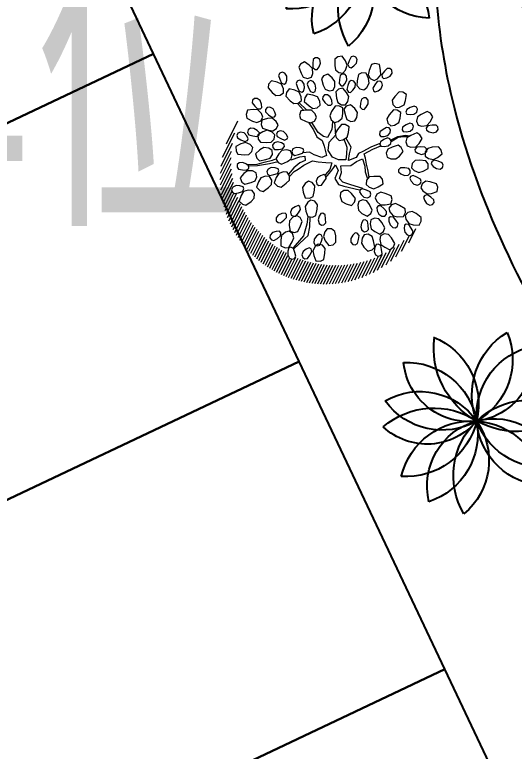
# Model space of a CAD drawing. Extents: x -809667 to 586099, y 3084146 to 3634412.
# Drawn here: x 381931.8 to 381935.33, y 3085737.36 to 3085742.55 of the extents above; entities that cross this region are included whole.
import ezdxf

# ---------------------------------------------------------------- set-up
doc = ezdxf.new("R2010")
doc.units = 0
doc.header["$LTSCALE"] = 0.5
doc.layers.get('0').update_dxf_attribs({"linetype": 'CONTINUOUS'})
for name, color, linetype in [('PUB_TEXT', 7, 'CONTINUOUS'), ('停车位', 6, 'CONTINUOUS'), ('树', 3, 'CONTINUOUS'), ('灌木', 3, 'CONTINUOUS'), ('道路', 4, 'CONTINUOUS')]:
    doc.layers.add(name, color=color, linetype=linetype)
doc.layers.add('紫薇', color=6, linetype='CONTINUOUS', lineweight=20)
doc.styles.add('-宋体', font='', dxfattribs={"width": 0.6})
doc.styles.get('-宋体').set_extended_font_data('NSimSun')

# ---------------------------------------------------------------- blocks, each defined once
blk = doc.blocks.new('A$C46A015EA')
at = {"layer": '树', "color": 0, "linetype": 'Continuous'}
for centre, radius, start, end in [((1.328, 4.096), 1.969, 227.5644, 31.3305), ((0.798, 3.475), 1.995, 251.8163, 53.749), ((3.771, 4.188), 2.005, 153.4396, 313.5861), ((4.101, 3.626), 1.85, 126.1691, 303.0486), ((2.09, 4.411), 1.899, 199.3601, 10.491), ((4.644, 2.796), 2.077, 109.3184, 262.8778), ((0.796, 2.582), 1.783, 359.791, 92.4715), ((2.814, 4.682), 2.119, 188.6399, 263.6226), ((0.762, 1.899), 1.939, 297.0245, 103.8489), ((1.257, 1.36), 1.796, 310.7789, 134.4149), ((3.957, 1.204), 1.944, 51.9802, 218.2571), ((3.546, 0.815), 2.009, 38.8778, 198.6816), ((2.13, 0.326), 2.294, 10.2667, 147.1518)]:
    blk.add_arc(centre, radius, start, end, dxfattribs=at)
blk = doc.blocks.new('紫薇')
at = {"color": 0}
for p, q in [((-183.9, 452.2), (-162.6, 456.2)), ((-162.6, 456.2), (-146.2, 450.4)), ((-76.8, 470.4), (-70.2, 482.3)), ((-74.5, 453.4), (-76.8, 470.4)), ((-70.2, 482.3), (-58.6, 485.6)), ((-58.6, 485.6), (-47.3, 481.3)), ((-47.3, 481.3), (-39.7, 463.3)), ((-39.7, 463.3), (-34.4, 444.7)), ((-30.7, 440.8), (-21.4, 461)), ((-21.4, 461), (-5.1, 483.2)), ((-5.1, 483.2), (16.1, 479.2)), ((16.1, 479.2), (29.3, 467.9)), ((29.3, 467.9), (28, 437.4)), ((97.2, 444.8), (101.2, 461.5)), ((101.2, 461.5), (111.7, 470.2)), ((111.7, 470.2), (123.7, 469.1)), ((123.7, 469.1), (132.7, 461)), ((132.7, 461), (133.3, 441.5)), ((-246, 414.4), (-244.2, 427.9)), ((-244.2, 427.9), (-234.5, 435.2)), ((-234.5, 435.2), (-222.4, 435.2)), ((-222.4, 435.2), (-208.9, 421.2)), ((-208.9, 421.2), (-197.2, 405.8)), ((-192.4, 403.4), (-191, 425.6)), ((-191, 425.6), (-183.9, 452.2)), ((-146.2, 450.4), (-136.4, 421.5)), ((-136.4, 421.5), (-132.4, 400.2)), ((-62.9, 439.1), (-74.5, 453.4)), ((-50.3, 430.2), (-62.9, 439.1)), ((-41, 432.8), (-50.3, 430.2)), ((-34.4, 444.7), (-41, 432.8)), ((-24.1, 417.5), (-30.7, 440.8)), ((28, 437.4), (24, 416.1)), ((102.9, 427.3), (97.2, 444.8)), ((111.4, 414.4), (102.9, 427.3)), ((131.5, 422.2), (121, 413.5)), ((133.3, 441.5), (131.5, 422.2)), ((133.5, 417.2), (149.5, 432.7)), ((149.5, 432.7), (172.7, 447.5)), ((172.7, 447.5), (191, 436.1)), ((199.3, 420.8), (187, 392.8)), ((191, 436.1), (199.3, 420.8)), ((-237.8, 399.4), (-246, 414.4)), ((-221.8, 390.3), (-237.8, 399.4)), ((-206.8, 386.5), (-221.8, 390.3)), ((-199.1, 392.3), (-206.8, 386.5)), ((-197.2, 405.8), (-199.1, 392.3)), ((-177.8, 384.1), (-192.4, 403.4)), ((-132.4, 400.2), (-143.5, 382.8)), ((-105.3, 369.5), (-91, 393)), ((-91, 393), (-69.5, 390.8)), ((-69.5, 390.8), (-55.3, 380.7)), ((-12.5, 403.2), (-24.1, 417.5)), ((-14.5, 381.6), (-3.3, 389.5)), ((7.4, 403.9), (-12.5, 403.2)), ((-3.3, 389.5), (8.6, 387.4)), ((24, 416.1), (7.4, 403.9)), ((8.6, 387.4), (16.8, 378.5)), ((30, 383.1), (34.5, 399.6)), ((34.5, 399.6), (45.2, 408)), ((45.2, 408), (57.2, 406.6)), ((57.2, 406.6), (65.9, 398.2)), ((65.9, 398.2), (66, 378.7)), ((121, 413.5), (111.4, 414.4)), ((131.3, 393.1), (133.5, 417.2)), ((136.9, 375.6), (131.3, 393.1)), ((187, 392.8), (175.6, 374.5)), ((254.3, 374.8), (264, 388.8)), ((264, 388.8), (276.9, 393.2)), ((276.9, 393.2), (287.8, 387.8)), ((287.8, 387.8), (293.2, 377)), ((-339.3, 358.8), (-320.9, 370.1)), ((-336.4, 331.4), (-339.3, 358.8)), ((-320.9, 370.1), (-303.5, 370.7)), ((-303.5, 370.7), (-283.9, 347.2)), ((-161.8, 375), (-177.8, 384.1)), ((-173.4, 354.8), (-167.8, 367.2)), ((-169.6, 338.1), (-173.4, 354.8)), ((-167.8, 367.2), (-156.5, 371.5)), ((-143.5, 382.8), (-161.8, 375)), ((-156.5, 371.5), (-144.9, 368.2)), ((-144.9, 368.2), (-135.8, 350.9)), ((-135.8, 350.9), (-128.9, 332.9)), ((-112.8, 348.5), (-105.3, 369.5)), ((-55.3, 380.7), (-54, 350.1)), ((-19.8, 365.4), (-14.5, 381.6)), ((-15.6, 347.5), (-19.8, 365.4)), ((15.9, 359.1), (12.5, 340)), ((16.8, 378.5), (15.9, 359.1)), ((35.2, 365.4), (30, 383.1)), ((43.3, 352.3), (35.2, 365.4)), ((52.9, 351.1), (43.3, 352.3)), ((63.7, 359.5), (52.9, 351.1)), ((62.6, 330.5), (65.5, 354.4)), ((66, 378.7), (63.7, 359.5)), ((65.5, 354.4), (81.9, 369.5)), ((81.9, 369.5), (105.5, 383.7)), ((105.5, 383.7), (123.5, 371.7)), ((131.4, 356.2), (118.3, 328.6)), ((123.5, 371.7), (131.4, 356.2)), ((155.7, 369), (136.9, 375.6)), ((175.6, 374.5), (155.7, 369)), ((253.2, 356.4), (254.3, 374.8)), ((256.5, 341.3), (253.2, 356.4)), ((286.7, 358.6), (278.1, 341.3)), ((293.2, 377), (286.7, 358.6)), ((-386.7, 314.3), (-380.4, 324.6)), ((-380.4, 324.6), (-369.1, 329)), ((-369.1, 329), (-351.4, 320.9)), ((-351.4, 320.9), (-335, 310.7)), ((-329.6, 310.2), (-336.4, 331.4)), ((-283.9, 347.2), (-272.6, 328.8)), ((-272.6, 328.8), (-276.6, 308.6)), ((-268.6, 311.4), (-266.9, 338.9)), ((-266.9, 338.9), (-246.8, 347)), ((-246.8, 347), (-229.6, 344.6)), ((-229.6, 344.6), (-214.3, 318.1)), ((-214.3, 318.1), (-206.2, 298.1)), ((-202, 308.6), (-198.5, 321.8)), ((-198.5, 321.8), (-188, 327.9)), ((-188, 327.9), (-176, 326.4)), ((-176, 326.4), (-164.3, 310.9)), ((-156.9, 324.8), (-169.6, 338.1)), ((-143.5, 317), (-156.9, 324.8)), ((-134.5, 320.4), (-143.5, 317)), ((-128.9, 332.9), (-134.5, 320.4)), ((-104.3, 325.9), (-112.8, 348.5)), ((-91.5, 312.7), (-104.3, 325.9)), ((-56.2, 328.6), (-71.7, 315)), ((-54, 350.1), (-56.2, 328.6)), ((-8.2, 333.9), (-15.6, 347.5)), ((-10.1, 305.9), (7.1, 320)), ((1.3, 332.2), (-8.2, 333.9)), ((12.5, 340), (1.3, 332.2)), ((7.1, 320), (31.4, 332.9)), ((31.4, 332.9), (48.8, 320)), ((48.8, 320), (55.8, 304.1)), ((67.7, 312.8), (62.6, 330.5)), ((118.3, 328.6), (106.4, 310.5)), ((204.4, 300.6), (208.1, 318.7)), ((208.1, 318.7), (219.7, 331.2)), ((219.7, 331.2), (233.1, 333.7)), ((233.1, 333.7), (243, 326.8)), ((243, 326.8), (246.9, 315.4)), ((265.1, 337), (256.5, 341.3)), ((278.1, 341.3), (265.1, 337)), ((267.3, 314.3), (278.1, 335.9)), ((278.1, 335.9), (298.6, 344.6)), ((298.6, 344.6), (325.6, 350)), ((325.6, 350), (338.6, 332.8)), ((338.6, 332.8), (340.8, 315.5)), ((471.3, 230.6), (385.3, 316.6)), ((-383.6, 301), (-386.7, 314.3)), ((-370.5, 290.1), (-383.6, 301)), ((-352.3, 287.3), (-370.5, 290.1)), ((-336.9, 289.2), (-352.3, 287.3)), ((-331.9, 297.4), (-336.9, 289.2)), ((-335, 310.7), (-331.9, 297.4)), ((-309.1, 297.5), (-329.6, 310.2)), ((-323.6, 274.2), (-315.6, 283.2)), ((-315.6, 283.2), (-303.8, 285.6)), ((-290.9, 294.7), (-309.1, 297.5)), ((-303.8, 285.6), (-287.7, 274.6)), ((-276.6, 308.6), (-290.9, 294.7)), ((-265.6, 289.4), (-268.6, 311.4)), ((-247.5, 273.4), (-265.6, 289.4)), ((-206.2, 298.1), (-213.6, 278.8)), ((-195.6, 292.8), (-202, 308.6)), ((-180.9, 281.8), (-195.6, 292.8)), ((-166.5, 276.1), (-180.9, 281.8)), ((-158.1, 280.9), (-166.5, 276.1)), ((-164.3, 310.9), (-154.6, 294.1)), ((-154.6, 294.1), (-158.1, 280.9)), ((-152.5, 259.8), (-148.4, 281.7)), ((-148.4, 281.7), (-138, 307.2)), ((-138, 307.2), (-116.5, 308.5)), ((-116.5, 308.5), (-100.8, 300.8)), ((-100.8, 300.8), (-94.7, 270.8)), ((-71.7, 315), (-91.5, 312.7)), ((-69.8, 267.4), (-68.5, 285.8)), ((-68.5, 285.8), (-58.6, 299.7)), ((-58.6, 299.7), (-45.6, 303.9)), ((-45.6, 303.9), (-34.9, 298.4)), ((-29.6, 287.6), (-36.2, 269.2)), ((-34.9, 298.4), (-29.6, 287.6)), ((-14.3, 282.1), (-10.1, 305.9)), ((-10.1, 264.1), (-14.3, 282.1)), ((55.8, 304.1), (41.2, 277.2)), ((57.6, 263.9), (81.7, 307.4)), ((86.3, 305.7), (67.7, 312.8)), ((72.1, 266.3), (89, 305)), ((106.4, 310.5), (86.3, 305.7)), ((205.5, 285.2), (204.4, 300.6)), ((213.5, 279.7), (205.5, 285.2)), ((226.9, 282.2), (213.5, 279.7)), ((226.1, 276.8), (247.7, 282.5)), ((237.9, 298.1), (226.9, 282.2)), ((246.9, 315.4), (237.9, 298.1)), ((247.7, 282.5), (275.2, 284.1)), ((266.3, 295.9), (267.3, 314.3)), ((281.4, 283), (266.3, 295.9)), ((275.2, 284.1), (285.6, 265.2)), ((301.9, 280.8), (281.4, 283)), ((319.2, 293.8), (301.9, 280.8)), ((340.8, 315.5), (319.2, 293.8)), ((-322.8, 260.5), (-323.6, 274.2)), ((-311.7, 247.5), (-322.8, 260.5)), ((-294.2, 241.7), (-311.7, 247.5)), ((-287.7, 274.6), (-273.2, 261.8)), ((-272.4, 248.1), (-278.8, 240.9)), ((-273.2, 261.8), (-272.4, 248.1)), ((-230, 267.6), (-247.5, 273.4)), ((-213.6, 278.8), (-230, 267.6)), ((-140.4, 238.8), (-152.5, 259.8)), ((-93.4, 249.2), (-106.5, 233.3)), ((-94.7, 270.8), (-93.4, 249.2)), ((-66.7, 252.3), (-69.8, 267.4)), ((-58.1, 247.8), (-66.7, 252.3)), ((-45.1, 252), (-58.1, 247.8)), ((-36.2, 269.2), (-45.1, 252)), ((8.1, 256), (-10.1, 264.1)), ((28.4, 259.8), (8.1, 256)), ((26, 232.4), (37.1, 253.9)), ((41.2, 277.2), (28.4, 259.8)), ((37.1, 253.9), (57.7, 262.3)), ((57.7, 262.3), (84.7, 267.5)), ((84.7, 267.5), (97.5, 250)), ((97.5, 250), (99.5, 232.7)), ((208.8, 238.9), (212.4, 256.9)), ((212.4, 256.9), (226.1, 276.8)), ((285.3, 247.7), (260.9, 229.4)), ((285.6, 265.2), (285.3, 247.7)), ((312.1, 244.3), (323.7, 258.6)), ((323.7, 258.6), (339.8, 264.3)), ((339.8, 264.3), (352.8, 260.3)), ((352.8, 260.3), (358.4, 249.6)), ((358.4, 249.6), (356.5, 237.6)), ((367.8, 235.9), (375.4, 252.7)), ((375.4, 252.7), (389.5, 262.3)), ((389.5, 262.3), (403.2, 261.7)), ((403.2, 261.7), (411.3, 252.8)), ((411.3, 252.8), (412.5, 240.7)), ((508.8, 175.5), (417.1, 267.1)), ((-278.8, 240.9), (-294.2, 241.7)), ((-234.4, 214.4), (-229.5, 227.1)), ((-229.6, 197.9), (-234.4, 214.4)), ((-229.5, 227.1), (-218.5, 232.1)), ((-218.5, 232.1), (-206.7, 229.5)), ((-206.7, 229.5), (-196.6, 212.8)), ((-196.6, 212.8), (-188.6, 195.2)), ((-161.3, 196.3), (-148.4, 220.6)), ((-148.4, 220.6), (-126.8, 219.8)), ((-125.7, 227.8), (-140.4, 238.8)), ((-126.8, 219.8), (-112, 210.5)), ((-106.5, 233.3), (-125.7, 227.8)), ((-112, 210.5), (-108.9, 180.1)), ((-109.1, 217.7), (-93.4, 232.5)), ((-100.6, 191.5), (-109.1, 217.7)), ((-93.4, 232.5), (-76.5, 236.6)), ((-76.5, 236.6), (-52.5, 217.6)), ((-52.5, 217.6), (-37.7, 202)), ((24.8, 214), (26, 232.4)), ((39.8, 200.9), (24.8, 214)), ((77.7, 211.3), (60.3, 198.5)), ((99.5, 232.7), (77.7, 211.3)), ((221.9, 223.9), (208.8, 238.9)), ((241.9, 218.9), (221.9, 223.9)), ((239.6, 197.9), (247.9, 214.3)), ((260.9, 229.4), (241.9, 218.9)), ((247.9, 214.3), (266.4, 229.8)), ((266.4, 229.8), (288.7, 229.6)), ((288.7, 229.6), (315.6, 223.8)), ((305.9, 230.1), (312.1, 244.3)), ((310.3, 221.6), (305.9, 230.1)), ((323.4, 217.5), (310.3, 221.6)), ((315.6, 223.8), (320.6, 202.8)), ((340.5, 226.5), (323.4, 217.5)), ((356.5, 237.6), (340.5, 226.5)), ((365.4, 220.7), (367.8, 235.9)), ((371.9, 213.5), (365.4, 220.7)), ((385.5, 212.9), (371.9, 213.5)), ((399.8, 225.9), (385.5, 212.9)), ((412.5, 240.7), (399.8, 225.9)), ((528.7, 137.8), (442.7, 223.9)), ((-416.7, 181.7), (-403.6, 198.9)), ((-404, 157.2), (-416.7, 181.7)), ((-403.6, 198.9), (-387.6, 205.8)), ((-387.6, 205.8), (-360.8, 190.9)), ((-360.8, 190.9), (-343.6, 177.9)), ((-343.6, 177.9), (-340, 157.6)), ((-216, 185.5), (-229.6, 197.9)), ((-202.3, 178.5), (-216, 185.5)), ((-193.5, 182.4), (-202.3, 178.5)), ((-188.6, 195.2), (-193.5, 182.4)), ((-167.5, 174.9), (-161.3, 196.3)), ((-108.9, 180.1), (-109.8, 158.5)), ((-89.7, 172.1), (-100.6, 191.5)), ((-37.5, 181.3), (-48.6, 164.8)), ((-37.7, 202), (-37.5, 181.3)), ((60.3, 198.5), (39.8, 200.9)), ((40.7, 143.1), (52.7, 198.7)), ((67.2, 201.1), (57.6, 162.4)), ((183.4, 168.5), (186.5, 183.7)), ((186.5, 183.7), (194.8, 200.1)), ((194.8, 200.1), (209.3, 209.1)), ((209.3, 209.1), (222.9, 207.9)), ((231.3, 186.6), (218.1, 172.4)), ((222.9, 207.9), (230.7, 198.7)), ((230.7, 198.7), (231.3, 186.6)), ((248.3, 180), (239.6, 197.9)), ((266.3, 169.8), (248.3, 180)), ((315.7, 186.1), (287.3, 174.9)), ((320.6, 202.8), (315.7, 186.1)), ((358.1, 174.8), (365.7, 191.6)), ((365.7, 191.6), (383.6, 207.9)), ((383.6, 207.9), (405.9, 208.5)), ((405.9, 208.5), (433, 203.9)), ((433, 203.9), (438.9, 183.1)), ((438.9, 183.1), (434.7, 166.2)), ((542.3, 106.5), (458.9, 190)), ((-390.1, 139.9), (-404, 157.2)), ((-340, 157.6), (-348.3, 139.4)), ((-157.6, 152.9), (-167.5, 174.9)), ((-144, 140.4), (-157.6, 152.9)), ((-124.4, 144), (-144, 140.4)), ((-109.8, 158.5), (-124.4, 144)), ((-94.6, 139), (-78.2, 144.7)), ((-67, 163.8), (-89.7, 172.1)), ((-78.2, 144.7), (-52.5, 128.2)), ((-48.6, 164.8), (-67, 163.8)), ((-36.7, 106.9), (-51.2, 164.9)), ((-41.5, 169.7), (-27, 135.9)), ((21.3, 116.5), (40.7, 143.1)), ((57.6, 162.4), (52.7, 126.2)), ((189.7, 161.1), (183.4, 168.5)), ((203.3, 159.9), (189.7, 161.1)), ((218.1, 172.4), (203.3, 159.9)), ((211.7, 140), (221.6, 151.8)), ((221.6, 151.8), (236.8, 162.3)), ((236.8, 162.3), (253.8, 163.3)), ((253.8, 163.3), (265.2, 155.7)), ((267.6, 143.9), (262.4, 133)), ((265.2, 155.7), (267.6, 143.9)), ((287.3, 174.9), (266.3, 169.8)), ((275.1, 132.1), (286.8, 146.4)), ((286.8, 146.4), (308.2, 157.6)), ((308.2, 157.6), (329.9, 152.6)), ((329.9, 152.6), (355, 141.2)), ((355, 141.2), (355.4, 119.6)), ((367.5, 157.3), (358.1, 174.8)), ((385.9, 147.9), (367.5, 157.3)), ((406.7, 153.8), (385.9, 147.9)), ((434.7, 166.2), (406.7, 153.8)), ((552.4, 78.8), (470.5, 160.7)), ((-444.8, 98.9), (-442.6, 110.8)), ((-442.6, 110.8), (-433.7, 119)), ((-433.7, 119), (-414.3, 117.8)), ((-414.3, 117.8), (-395.3, 114.2)), ((-395.3, 114.2), (-387.5, 103)), ((-366.3, 135.4), (-390.1, 139.9)), ((-348.3, 139.4), (-366.3, 135.4)), ((-364.4, 110.1), (-350.4, 126.5)), ((-353.2, 84.9), (-364.4, 110.1)), ((-350.4, 126.5), (-334, 132.4)), ((-334, 132.4), (-308.2, 116.1)), ((-308.2, 116.1), (-291.7, 102.1)), ((-108.8, 122.6), (-94.6, 139)), ((-97.7, 97.4), (-108.8, 122.6)), ((-52.5, 128.2), (-36.1, 114.1)), ((4.4, 82.7), (-36.7, 106.9)), ((-36.1, 114.1), (-33.9, 93.6)), ((-27, 135.9), (4.4, 106.9)), ((4.4, 106.9), (21.3, 116.5)), ((52.7, 126.2), (33.4, 102.1)), ((144.6, 102.1), (161.5, 109.3)), ((161.5, 109.3), (178.4, 106.9)), ((178.4, 106.9), (188.1, 97.2)), ((191.6, 102), (206.7, 112.4)), ((206.7, 112.4), (230.4, 117.2)), ((213.6, 130.5), (211.7, 140)), ((225, 122.9), (213.6, 130.5)), ((244, 126.8), (225, 122.9)), ((230.4, 117.2), (249.9, 106.4)), ((262.4, 133), (244, 126.8)), ((249.9, 106.4), (270.8, 88.4)), ((279.8, 112.7), (275.1, 132.1)), ((295.2, 99), (279.8, 112.7)), ((355.4, 119.6), (347, 104.3)), ((410.5, 106.9), (362.1, 92.4)), ((404, 95.4), (411.8, 108.8)), ((411.8, 108.8), (424.9, 121.7)), ((424.9, 121.7), (441.6, 125.6)), ((441.6, 125.6), (454.1, 120)), ((454.1, 120), (458.5, 108.8)), ((458.5, 108.8), (455.2, 97.1)), ((559.9, 53.6), (479.1, 134.4)), ((565.7, 30.2), (485.7, 110.1)), ((-496.5, 62.5), (-484, 74.7)), ((-484, 74.7), (-453.7, 70.5)), ((-453.7, 70.5), (-432.9, 64.6)), ((-437.1, 87.7), (-444.8, 98.9)), ((-420.9, 82.2), (-437.1, 87.7)), ((-403, 86.2), (-420.9, 82.2)), ((-389.3, 93.5), (-403, 86.2)), ((-387.5, 103), (-389.3, 93.5)), ((-340.2, 66.8), (-353.2, 84.9)), ((-289.3, 81.6), (-298.6, 64)), ((-291.7, 102.1), (-289.3, 81.6)), ((-84.9, 79.2), (-97.7, 97.4)), ((-87.5, 27.2), (-77.8, 77.9)), ((-61.5, 73.2), (-84.9, 79.2)), ((-65.7, 75.5), (-68.1, 48.9)), ((-43.3, 76), (-61.5, 73.2)), ((-33.9, 93.6), (-43.3, 76)), ((21.3, 46.5), (4.4, 82.7)), ((33.4, 102.1), (33.4, 73.1)), ((33.4, 73.1), (35.8, 27.2)), ((108.3, 68.2), (139.8, 75.5)), ((132.5, 92.4), (144.6, 102.1)), ((132.5, 82.7), (132.5, 92.4)), ((142.2, 73.1), (132.5, 82.7)), ((161.5, 73.1), (142.2, 73.1)), ((180.8, 75.5), (161.5, 73.1)), ((188.1, 85.1), (180.8, 75.5)), ((188.1, 97.2), (188.1, 85.1)), ((190.7, 82.1), (191.6, 102)), ((201.6, 64.6), (190.7, 82.1)), ((270.8, 88.4), (265.1, 67.5)), ((265.4, 70.7), (306.5, 75.5)), ((287.2, 87.6), (270.3, 87.6)), ((328.3, 90), (287.2, 87.6)), ((316.8, 99.4), (295.2, 99)), ((306.5, 75.5), (364.5, 85.1)), ((347, 104.3), (316.8, 99.4)), ((362.1, 92.4), (328.3, 90)), ((364.5, 85.1), (408, 97.2)), ((393.8, 68.2), (416.4, 76.9)), ((407.5, 86.4), (404, 95.4)), ((420, 80.9), (407.5, 86.4)), ((416.4, 76.9), (437.4, 69.5)), ((438, 87.9), (420, 80.9)), ((455.2, 97.1), (438, 87.9)), ((570, 8.1), (490.7, 87.5)), ((-502.4, 41.7), (-496.5, 62.5)), ((-481.8, 23.5), (-502.4, 41.7)), ((-432.9, 64.6), (-422.2, 46.9)), ((-422.2, 46.9), (-423.5, 27)), ((-400.7, 29), (-397.8, 40.7)), ((-397.8, 40.7), (-388.5, 48.4)), ((-388.5, 48.4), (-369.1, 46.1)), ((-369.1, 46.1), (-350.3, 41.4)), ((-350.3, 41.4), (-343.3, 29.7)), ((-316.8, 61), (-340.2, 66.8)), ((-298.6, 64), (-316.8, 61)), ((-291.5, 46.1), (-287.4, 57.4)), ((-285.7, 33.7), (-291.5, 46.1)), ((-287.4, 57.4), (-277.3, 64)), ((-277.3, 64), (-258.3, 59.7)), ((-258.3, 59.7), (-240.1, 53.1)), ((-240.1, 53.1), (-234.3, 40.7)), ((-234.3, 40.7), (-237.6, 31.6)), ((-68.1, 48.9), (-68.1, 34.4)), ((11.6, 10.3), (21.3, 46.5)), ((60, 24.8), (91.4, 48.9)), ((91.4, 48.9), (108.3, 68.2)), ((159.1, 61), (134.9, 56.2)), ((134.9, 56.2), (139.8, 36.8)), ((139.8, 36.8), (168.8, 34.4)), ((202.6, 61), (159.1, 61)), ((222.5, 58.9), (201.6, 64.6)), ((252.8, 55.2), (222.5, 58.9)), ((265.1, 67.5), (252.8, 55.2)), ((275.1, 39.3), (287.2, 48.9)), ((275.1, 29.6), (275.1, 39.3)), ((287.2, 48.9), (304.1, 56.2)), ((304.1, 56.2), (321, 53.7)), ((321, 53.7), (330.7, 44.1)), ((330.7, 44.1), (330.7, 32)), ((380.7, 55.3), (393.8, 68.2)), ((383.1, 35.6), (380.7, 55.3)), ((396.9, 20.2), (383.1, 35.6)), ((437.4, 69.5), (461, 55.4)), ((461, 55.4), (459, 33.9)), ((573.2, -12.7), (494.4, 66.1)), ((575.4, -32.6), (497, 45.8)), ((-504.4, -0.4), (-485.8, 5.5)), ((-485.8, 5.5), (-466.8, 9.1)), ((-462.5, 12.3), (-481.8, 23.5)), ((-466.8, 9.1), (-455.5, 1.4)), ((-438.8, 16.8), (-462.5, 12.3)), ((-455.5, 1.4), (-453.8, -8.1)), ((-423.5, 27), (-438.8, 16.8)), ((-393.6, 17.3), (-400.7, 29)), ((-377.8, 10.9), (-393.6, 17.3)), ((-359.6, 13.9), (-377.8, 10.9)), ((-350.9, 0.6), (-367.8, -9.1)), ((-345.6, 20.4), (-359.6, 13.9)), ((-314.7, 5.4), (-350.9, 0.6)), ((-343.3, 29.7), (-345.6, 20.4)), ((-338.8, -4.2), (-314.7, 0.6)), ((-278.4, 0.6), (-314.7, 5.4)), ((-314.7, 0.6), (-276, -9.1)), ((-270.7, 25.6), (-285.7, 33.7)), ((-278.4, -4.1), (-275.5, 7.6)), ((-275.5, 7.6), (-266.1, 15.2)), ((-252.3, 26.7), (-270.7, 25.6)), ((-266.1, 15.2), (-246.7, 12.7)), ((-237.6, 31.6), (-252.3, 26.7)), ((-246.7, 12.7), (-228, 8)), ((-228, 8), (-221, -3.8)), ((-222.8, 0.6), (-176.9, -1.8)), ((-70.5, 0.6), (-87.5, 27.2)), ((-56, -28.4), (-70.5, 0.6)), ((-68.1, 34.4), (-56, 5.4)), ((-56, 5.4), (-43.9, -21.1)), ((-11.6, -10.3), (11.6, 10.3)), ((35.8, 27.2), (60, 24.8)), ((84.2, 10.3), (50.3, -4.2)), ((108.3, 24.8), (84.2, 10.3)), ((132.5, 19.9), (108.3, 24.8)), ((154.3, 17.5), (132.5, 19.9)), ((185.7, 7.9), (154.3, 17.5)), ((168.8, 34.4), (202.6, 19.9)), ((207.4, 3), (185.7, 7.9)), ((202.6, 19.9), (236.4, 0.6)), ((234, -11.5), (207.4, 3)), ((234, -9.1), (238.9, 10.3)), ((238.9, 10.3), (255.8, 17.5)), ((255.8, 17.5), (279.9, 17.5)), ((284.8, 19.9), (275.1, 29.6)), ((279.9, 17.5), (296.9, 3)), ((304.1, 19.9), (284.8, 19.9)), ((296.9, 3), (313.8, -18.7)), ((323.4, 22.3), (304.1, 19.9)), ((321, -1.8), (325.9, 17.5)), ((330.7, 32), (323.4, 22.3)), ((325.9, 17.5), (342.8, 24.8)), ((342.8, 24.8), (367, 24.8)), ((367, 24.8), (383.9, 10.3)), ((383.9, 10.3), (400.8, -11.5)), ((418.4, 18.1), (396.9, 20.2)), ((448.9, 19.6), (418.4, 18.1)), ((459, 33.9), (448.9, 19.6)), ((461.2, 10.3), (473.3, 19.9)), ((461.2, 0.6), (461.2, 10.3)), ((470.9, -9.1), (461.2, 0.6)), ((473.3, 19.9), (490.2, 27.2)), ((490.2, 27.2), (507.1, 24.8)), ((499.2, 25.9), (498.8, 26.3)), ((507.1, 24.8), (516.8, 15.1)), ((516.8, 3), (509.6, -6.6)), ((516.8, 15.1), (516.8, 3)), ((576.7, -51.6), (516.8, 8.3)), ((-509.7, -11.2), (-504.4, -0.4)), ((-507.5, -23.1), (-509.7, -11.2)), ((-496.2, -30.8), (-507.5, -23.1)), ((-479.2, -30.1), (-496.2, -30.8)), ((-463.9, -19.9), (-479.2, -30.1)), ((-453.8, -8.1), (-463.9, -19.9)), ((-421.5, -40.4), (-416.8, -19.3)), ((-416.8, -19.3), (-405, -6.5)), ((-405, -6.5), (-374.5, -8.9)), ((-374.5, -8.9), (-353.4, -13.7)), ((-360.6, -11.5), (-338.8, -4.2)), ((-353.4, -13.7), (-341.8, -30.7)), ((-341.8, -30.7), (-341.9, -50.6)), ((-313, -48.7), (-302.7, -34.6)), ((-302.7, -34.6), (-272.1, -33.8)), ((-271.5, -15.9), (-278.4, -4.1)), ((-272.1, -33.8), (-250.7, -36.3)), ((-255.7, -22.4), (-271.5, -15.9)), ((-237.5, -19.5), (-255.7, -22.4)), ((-223.4, -13.2), (-237.5, -19.5)), ((-221, -3.8), (-223.4, -13.2)), ((-181.7, -13.9), (-222.8, -11.5)), ((-135.8, -21.1), (-181.7, -13.9)), ((-176.9, -1.8), (-133.4, -9.1)), ((-135.8, -42.9), (-135.8, -21.1)), ((-133.4, -9.1), (-111.6, -11.5)), ((-111.6, -11.5), (-94.7, -26)), ((-94.7, -26), (-56, -28.4)), ((-43.9, -21.1), (-11.6, -10.3)), ((9.2, -28.4), (6.8, -57.4)), ((21.3, -38), (9.2, -28.4)), ((50.3, -4.2), (23.7, -13.9)), ((23.7, -13.9), (43.1, -40.5)), ((241.3, -28.4), (234, -9.1)), ((260.6, -38), (241.3, -28.4)), ((313.8, -18.7), (304.1, -38)), ((328.3, -21.1), (321, -1.8)), ((347.6, -30.8), (328.3, -21.1)), ((376.6, -40.5), (347.6, -30.8)), ((391.1, -30.8), (376.6, -40.5)), ((400.8, -11.5), (391.1, -30.8)), ((420.1, -38), (425, -18.7)), ((425, -18.7), (441.9, -11.5)), ((441.9, -11.5), (466.1, -11.5)), ((466.1, -11.5), (483, -26)), ((490.2, -9.1), (470.9, -9.1)), ((483, -26), (499.9, -47.7)), ((509.6, -6.6), (490.2, -9.1)), ((576.6, -104.5), (499.6, -27.5)), ((577.3, -87.5), (500, -10.2)), ((577.3, -69.9), (511.5, -4.1)), ((-399.9, -57.5), (-421.5, -40.4)), ((-380, -67.5), (-399.9, -57.5)), ((-356.5, -61.7), (-380, -67.5)), ((-341.9, -50.6), (-356.5, -61.7)), ((-315.5, -70.1), (-313, -48.7)), ((-250.7, -36.3), (-237.3, -51.9)), ((-237.3, -51.9), (-235.2, -71.8)), ((-131, -71.9), (-135.8, -42.9)), ((-121.3, -42.9), (-121.3, -79.1)), ((-89.9, -45.3), (-121.3, -42.9)), ((-58.4, -55), (-89.9, -45.3)), ((-12.5, -40.5), (-58.4, -55)), ((-5.3, -71.9), (-12.5, -40.5)), ((6.8, -57.4), (33.4, -88.8)), ((40.7, -52.5), (21.3, -38)), ((72.1, -71.9), (40.7, -52.5)), ((43.1, -40.5), (72.1, -57.4)), ((71.7, -62.6), (77.9, -55.2)), ((72.9, -76.2), (71.7, -62.6)), ((77.9, -55.2), (93.4, -55.6)), ((93.4, -55.6), (111, -60.9)), ((111, -60.9), (122.4, -73.6)), ((141.1, -73), (157.2, -61.4)), ((157.2, -61.4), (174.8, -66.7)), ((174.8, -66.7), (193.3, -82.2)), ((289.6, -47.7), (260.6, -38)), ((304.1, -38), (289.6, -47.7)), ((427.4, -57.4), (420.1, -38)), ((446.7, -67), (427.4, -57.4)), ((475.7, -76.7), (446.7, -67)), ((490.2, -67), (475.7, -76.7)), ((499.9, -47.7), (490.2, -67)), ((573.8, -137.1), (497.3, -60.6)), ((575.5, -121), (498.7, -44.3)), ((-490, -117.5), (-482.8, -101.7)), ((-482.8, -101.7), (-453, -94.6)), ((-453, -94.6), (-431.5, -92.7)), ((-431.5, -92.7), (-415.2, -105.3)), ((-425.8, -93.7), (-421.1, -82.6)), ((-422.9, -105.4), (-425.8, -93.7)), ((-421.1, -82.6), (-402.9, -75.6)), ((-402.9, -75.6), (-384.1, -71)), ((-379.5, -99.7), (-394.2, -110.8)), ((-384.1, -71), (-372.4, -78)), ((-370.1, -87.4), (-379.5, -99.7)), ((-372.4, -78), (-370.1, -87.4)), ((-292.2, -84.8), (-315.5, -70.1)), ((-271.3, -92.6), (-292.2, -84.8)), ((-248.6, -84.4), (-271.3, -92.6)), ((-235.2, -71.8), (-248.6, -84.4)), ((-128.5, -98.4), (-131, -71.9)), ((-123.7, -134.7), (-128.5, -98.4)), ((-121.3, -79.1), (-114, -105.7)), ((11.6, -96), (-5.3, -71.9)), ((2, -117.8), (11.6, -96)), ((33.4, -88.8), (26.1, -122.6)), ((87.7, -88.7), (72.9, -76.2)), ((104.1, -99.2), (87.7, -88.7)), ((115.8, -96.5), (104.1, -99.2)), ((123.6, -87.2), (115.8, -96.5)), ((122.4, -73.6), (123.6, -87.2)), ((134.2, -92.5), (141.1, -73)), ((142.8, -112.3), (134.2, -92.5)), ((193.3, -82.2), (197, -104.2)), ((197, -104.2), (196, -131.7)), ((569.1, -167.7), (493.1, -91.7)), ((571.7, -152.6), (495.4, -76.3)), ((-488.1, -139.1), (-490, -117.5)), ((-462.2, -148.6), (-488.1, -139.1)), ((-419.7, -139.3), (-440.2, -152.1)), ((-411.2, -112.5), (-422.9, -105.4)), ((-409.1, -124.3), (-419.7, -139.3)), ((-415.2, -105.3), (-409.1, -124.3)), ((-394.2, -110.8), (-411.2, -112.5)), ((-405.2, -146.2), (-377.1, -134.2)), ((-377.1, -134.2), (-356.2, -128.6)), ((-356.2, -128.6), (-338, -138.3)), ((-338, -138.3), (-328.8, -156)), ((-298, -146.6), (-279.9, -140)), ((-279.9, -140), (-267.5, -145.8)), ((-174.5, -147.9), (-145.5, -138.1)), ((-145.5, -138.1), (-124.3, -134.2)), ((-124.3, -134.2), (-106.8, -145.2)), ((-114, -105.7), (-114, -134.7)), ((4.4, -137.1), (-60.9, -178.1)), ((-29.4, -141.9), (2, -117.8)), ((26.1, -122.6), (4.4, -137.1)), ((158.8, -138.4), (142.8, -112.3)), ((176.1, -140.3), (158.8, -138.4)), ((196, -131.7), (176.1, -140.3)), ((559.2, -210.9), (483.7, -135.3)), ((562.9, -196.8), (487.2, -121.1)), ((566.2, -182.5), (490.3, -106.6)), ((-474.7, -179.1), (-459.5, -166.8)), ((-440.2, -152.1), (-462.2, -148.6)), ((-459.5, -166.8), (-443.1, -156.6)), ((-443.1, -156.6), (-429.8, -159.8)), ((-424.7, -168), (-429.9, -182.6)), ((-429.8, -159.8), (-424.7, -168)), ((-409.7, -163.1), (-405.2, -146.2)), ((-404.1, -184), (-409.7, -163.1)), ((-336.6, -172.6), (-354.7, -188.6)), ((-328.8, -156), (-336.6, -172.6)), ((-318.9, -167.1), (-315.4, -155.5)), ((-314.8, -178.4), (-318.9, -167.1)), ((-315.4, -155.5), (-298, -146.6)), ((-272.2, -168.1), (-285.6, -180.7)), ((-264.2, -154.9), (-272.2, -168.1)), ((-267.5, -145.8), (-264.2, -154.9)), ((-180.2, -164.4), (-174.5, -147.9)), ((-176.3, -185.6), (-180.2, -164.4)), ((-99, -163.5), (-108.1, -179.5)), ((-106.8, -145.2), (-99, -163.5)), ((-77.8, -175.7), (-29.4, -141.9)), ((-19.3, -182.6), (-9.2, -163.5)), ((-9.2, -163.5), (10.3, -156.7)), ((10.3, -156.7), (29.5, -162)), ((29.5, -162), (36.3, -179.1)), ((151.1, -181.9), (158, -162.4)), ((158, -162.4), (174.1, -150.7)), ((174.1, -150.7), (191.7, -156)), ((191.7, -156), (210.2, -171.6)), ((210.2, -171.6), (213.9, -193.6)), ((233.6, -164.1), (239.8, -156.7)), ((234.8, -177.7), (233.6, -164.1)), ((239.8, -156.7), (255.3, -157)), ((255.3, -157), (272.9, -162.3)), ((272.9, -162.3), (284.3, -175.1)), ((284.3, -175.1), (285.5, -188.7)), ((305.8, -179.5), (310.3, -170.9)), ((310.3, -170.9), (325.4, -168)), ((325.4, -168), (343.8, -169.4)), ((343.8, -169.4), (357.7, -179.4)), ((550.9, -237.9), (475.7, -162.7)), ((555.2, -224.5), (479.8, -149.2)), ((-475.8, -191.1), (-474.7, -179.1)), ((-469.4, -201.4), (-475.8, -191.1)), ((-456.1, -204.5), (-469.4, -201.4)), ((-440.4, -197.6), (-456.1, -204.5)), ((-429.9, -182.6), (-440.4, -197.6)), ((-377, -189), (-404.1, -184)), ((-354.7, -188.6), (-377, -189)), ((-352.7, -221.1), (-339.8, -206.5)), ((-339.8, -206.5), (-325.3, -193.6)), ((-325.3, -193.6), (-311.7, -194.5)), ((-302.4, -184.2), (-314.8, -178.4)), ((-311.7, -194.5), (-305.3, -201.7)), ((-305.3, -201.7), (-307.9, -216.9)), ((-285.6, -180.7), (-302.4, -184.2)), ((-149.6, -192.7), (-176.3, -185.6)), ((-127.4, -194.1), (-149.6, -192.7)), ((-108.1, -179.5), (-127.4, -194.1)), ((-106, -202.5), (-92, -188.9)), ((-105.9, -214.5), (-106, -202.5)), ((-92, -188.9), (-76.6, -177.2)), ((-76.6, -177.2), (-63.1, -179.1)), ((-61, -201.8), (-70.2, -217.7)), ((-63.1, -179.1), (-57.2, -186.8)), ((-57.2, -186.8), (-61, -201.8)), ((-29.7, -211.3), (-19.3, -182.6)), ((35.7, -203.3), (20.8, -219.9)), ((36.3, -179.1), (35.7, -203.3)), ((159.7, -201.7), (151.1, -181.9)), ((175.7, -227.8), (159.7, -201.7)), ((213.9, -193.6), (212.9, -221.1)), ((249.6, -190.1), (234.8, -177.7)), ((249, -213.9), (262.3, -199)), ((266, -200.7), (249.6, -190.1)), ((262.3, -199), (280.6, -200.5)), ((277.8, -197.9), (266, -200.7)), ((285.5, -188.7), (277.8, -197.9)), ((280.6, -200.5), (302, -211.7)), ((309.8, -192.5), (305.8, -179.5)), ((327, -201.5), (309.8, -192.5)), ((345.2, -208.3), (327, -201.5)), ((356.1, -203.1), (345.2, -208.3)), ((361.7, -192.5), (356.1, -203.1)), ((357.7, -179.4), (361.7, -192.5)), ((536.1, -276.2), (461.3, -201.4)), ((541.3, -263.7), (466.4, -188.8)), ((546.3, -250.9), (471.2, -175.9)), ((-392.8, -248.4), (-373.4, -238.8)), ((-373.4, -238.8), (-353.6, -244.6)), ((-353.6, -244.6), (-341.1, -260.1)), ((-351.7, -233.1), (-352.7, -221.1)), ((-343.7, -242.2), (-351.7, -233.1)), ((-330, -243), (-343.7, -242.2)), ((-315.8, -233.6), (-330, -243)), ((-307.9, -216.9), (-315.8, -233.6)), ((-194.7, -252.4), (-171.8, -232.2)), ((-171.8, -232.2), (-153.8, -220.2)), ((-153.8, -220.2), (-133.4, -223.6)), ((-133.4, -223.6), (-119.1, -237.5)), ((-119.1, -237.5), (-121.3, -255.7)), ((-98.6, -224.2), (-105.9, -214.5)), ((-85.1, -226), (-98.6, -224.2)), ((-70.2, -217.7), (-85.1, -226)), ((-83.6, -259.1), (-77.4, -238.3)), ((-77.4, -238.3), (-59.6, -227.8)), ((-59.6, -227.8), (-39.8, -229.2)), ((-39.8, -229.2), (-29.7, -244.6)), ((-20.4, -226.1), (-29.7, -211.3)), ((-29.7, -244.6), (-25.5, -268.4)), ((-1.3, -236.2), (-20.4, -226.1)), ((20.8, -219.9), (-1.3, -236.2)), ((132.4, -239), (140.2, -227.8)), ((135.8, -258), (132.4, -239)), ((140.2, -227.8), (149.8, -226.1)), ((149.8, -226.1), (161.4, -236.3)), ((161.4, -236.3), (171.4, -251.7)), ((193, -229.7), (175.7, -227.8)), ((212.9, -221.1), (193, -229.7)), ((219.5, -269.9), (202.6, -226.4)), ((212.3, -221.6), (229.2, -253)), ((246.4, -234.4), (249, -213.9)), ((259.1, -251.9), (246.4, -234.4)), ((302, -211.7), (310.3, -232.4)), ((310.3, -232.4), (315.1, -259.5)), ((359.6, -253.8), (363.1, -244.8)), ((363.1, -244.8), (377.9, -240.2)), ((377.9, -240.2), (396.3, -239.5)), ((396.3, -239.5), (411.2, -247.9)), ((518.9, -312), (444.5, -237.6)), ((524.9, -300.3), (450.4, -225.8)), ((530.6, -288.4), (456, -213.7)), ((-419, -283.1), (-417.9, -265.7)), ((-417.9, -265.7), (-392.8, -248.4)), ((-345.5, -278), (-360.1, -297.3)), ((-341.1, -260.1), (-345.5, -278)), ((-193.6, -269.8), (-194.7, -252.4)), ((-181.7, -287.9), (-193.6, -269.8)), ((-133.4, -276.7), (-154.4, -284.1)), ((-133.7, -282.1), (-120.5, -278.5)), ((-121.3, -255.7), (-133.4, -276.7)), ((-120.5, -278.5), (-112.1, -283.4)), ((-88.1, -289.3), (-83.6, -259.1)), ((-25.5, -268.4), (-36.8, -287.6)), ((141.5, -276.6), (135.8, -258)), ((152.3, -282.1), (141.5, -276.6)), ((164.2, -280), (152.3, -282.1)), ((172, -268.8), (164.2, -280)), ((171.4, -251.7), (172, -268.8)), ((238.9, -306.2), (219.5, -269.9)), ((229.2, -253), (260.6, -301.3)), ((280.3, -274), (259.1, -251.9)), ((297.6, -272.1), (280.3, -274)), ((315.1, -259.5), (297.6, -272.1)), ((307.1, -295.7), (307.4, -275)), ((307.4, -275), (318.8, -258.8)), ((318.8, -258.8), (337.2, -258.1)), ((337.2, -258.1), (359.8, -266.8)), ((365.2, -266.3), (359.6, -253.8)), ((359.8, -266.8), (370.3, -286.5)), ((383.2, -273.3), (365.2, -266.3)), ((402.1, -278.1), (383.2, -273.3)), ((412.3, -271.7), (402.1, -278.1)), ((411.2, -247.9), (416.7, -260.4)), ((416.7, -260.4), (412.3, -271.7)), ((499.4, -345.5), (425.3, -271.4)), ((506.1, -334.6), (432, -260.4)), ((512.6, -323.4), (438.4, -249.1)), ((-409.4, -302.5), (-419, -283.1)), ((-381.8, -302.1), (-409.4, -302.5)), ((-360.1, -297.3), (-381.8, -302.1)), ((-372.7, -318), (-361.1, -302.6)), ((-361.1, -302.6), (-347.5, -300.7)), ((-347.5, -300.7), (-339.8, -306.5)), ((-339.8, -306.5), (-339.4, -322)), ((-238.2, -331.8), (-218.9, -308.1)), ((-218.9, -308.1), (-203, -293.5)), ((-203, -293.5), (-182.4, -293.6)), ((-182.4, -293.6), (-166, -304.9)), ((-154.4, -284.1), (-181.7, -287.9)), ((-166, -304.9), (-165.2, -323.3)), ((-151, -316.8), (-143.4, -298.8)), ((-143.4, -298.8), (-133.7, -282.1)), ((-112.1, -283.4), (-109.8, -298.7)), ((-109.8, -298.7), (-112, -316.9)), ((-76, -301.9), (-88.1, -289.3)), ((-55.3, -308.1), (-76, -301.9)), ((-36.8, -287.6), (-55.3, -308.1)), ((112.7, -328.7), (124.5, -311.7)), ((124.5, -311.7), (143.2, -304.7)), ((143.2, -304.7), (158.7, -314.5)), ((158.7, -314.5), (172.5, -334.4)), ((260.6, -315.8), (238.9, -306.2)), ((260.6, -301.3), (325.9, -340)), ((321.7, -311.7), (307.1, -295.7)), ((345.2, -331.1), (321.7, -311.7)), ((378.2, -312.8), (362.2, -327.4)), ((370.3, -286.5), (378.2, -312.8)), ((470, -386.9), (396.5, -313.3)), ((477.7, -376.9), (404, -303.2)), ((485.2, -366.6), (411.4, -292.8)), ((492.4, -356.2), (418.5, -282.2)), ((-382.4, -334.9), (-372.7, -318)), ((-379.1, -346.5), (-382.4, -334.9)), ((-369.5, -353.8), (-379.1, -346.5)), ((-343.8, -339.9), (-355.9, -351.9)), ((-339.4, -322), (-343.8, -339.9)), ((-234.3, -348.8), (-238.2, -331.8)), ((-219.7, -364.7), (-234.3, -348.8)), ((-173.8, -345.9), (-193.4, -356.6)), ((-165.2, -323.3), (-173.8, -345.9)), ((-173.3, -351.3), (-160.8, -345.7)), ((-160.8, -345.7), (-151.8, -349.1)), ((-151.8, -349.1), (-147, -363.8)), ((-146.2, -327.9), (-151, -316.8)), ((-135.8, -333.9), (-146.2, -327.9)), ((-122.6, -330.4), (-135.8, -333.9)), ((-112, -316.9), (-122.6, -330.4)), ((-112.3, -358.3), (-105.1, -337.9)), ((-105.1, -337.9), (-86.8, -328.4)), ((-86.8, -328.4), (-67, -330.8)), ((-67, -330.8), (-57.8, -346.8)), ((-57.8, -346.8), (-54.8, -370.8)), ((-49.5, -331.8), (-41, -321)), ((-47.1, -351), (-49.5, -331.8)), ((-41, -321), (-31.4, -319.9)), ((-31.4, -319.9), (-20.4, -330.7)), ((-20.4, -330.7), (-11.2, -346.6)), ((-11.2, -346.6), (-11.5, -363.7)), ((115.8, -350.1), (112.7, -328.7)), ((124.3, -379.4), (115.8, -350.1)), ((172.5, -334.4), (170.2, -356.6)), ((177.2, -337), (179.7, -323.6)), ((188.2, -352.9), (177.2, -337)), ((179.7, -323.6), (187.6, -318.1)), ((187.6, -318.1), (202.4, -322.5)), ((202.4, -322.5), (218, -332.3)), ((218, -332.3), (225.6, -347.6)), ((225.6, -347.6), (223.2, -361.1)), ((325.9, -347.2), (260.6, -315.8)), ((325.2, -362.8), (325.7, -343.5)), ((325.7, -343.5), (335.6, -334)), ((335.6, -334), (345.2, -334.3)), ((362.2, -327.4), (345.2, -331.1)), ((345.2, -334.3), (354.6, -346.6)), ((354.6, -346.6), (361.4, -363.7)), ((445.7, -415.5), (372.4, -342.2)), ((454, -406.2), (380.6, -332.8)), ((462.1, -396.6), (388.7, -323.1)), ((-355.9, -351.9), (-369.5, -353.8)), ((-298.2, -395.2), (-281, -370)), ((-281, -370), (-266.4, -354)), ((-266.4, -354), (-245.8, -352.3)), ((-245.8, -352.3), (-228.6, -362.3)), ((-226.2, -380.5), (-232.9, -403.8)), ((-228.6, -362.3), (-226.2, -380.5)), ((-193.4, -356.6), (-219.7, -364.7)), ((-184.7, -388.3), (-180.1, -369.4)), ((-180.1, -369.4), (-173.3, -351.3)), ((-146.3, -382.2), (-154.5, -397.2)), ((-147, -363.8), (-146.3, -382.2)), ((-118.4, -388.2), (-112.3, -358.3)), ((-54.8, -370.8), (-67.2, -389.3)), ((-42.4, -369.9), (-47.1, -351)), ((-31.9, -375.9), (-42.4, -369.9)), ((-19.9, -374.5), (-31.9, -375.9)), ((-11.5, -363.7), (-19.9, -374.5)), ((9.7, -383.3), (14, -370.3)), ((18.3, -400.6), (9.7, -383.3)), ((14, -370.3), (22.7, -366)), ((22.7, -366), (36.7, -372.6)), ((36.7, -372.6), (50.8, -384.5)), ((50.8, -384.5), (56.1, -400.7)), ((140.5, -385.9), (124.3, -379.4)), ((161.9, -382.8), (140.5, -385.9)), ((170.2, -356.6), (161.9, -382.8)), ((182.5, -391.6), (190.2, -372.4)), ((201.2, -367.5), (188.2, -352.9)), ((190.2, -372.4), (206.8, -361.4)), ((213.2, -367.9), (201.2, -367.5)), ((206.8, -361.4), (224.2, -367.4)), ((223.2, -361.1), (213.2, -367.9)), ((224.2, -367.4), (242, -383.7)), ((242, -383.7), (244.8, -405.8)), ((246.6, -371.5), (253.1, -364.4)), ((247.2, -385.2), (246.6, -371.5)), ((261.5, -398.2), (247.2, -385.2)), ((253.1, -364.4), (268.5, -365.4)), ((268.5, -365.4), (285.9, -371.4)), ((285.9, -371.4), (296.8, -384.6)), ((296.8, -384.6), (297.4, -398.2)), ((327.1, -382.2), (325.2, -362.8)), ((336.6, -389.7), (327.1, -382.2)), ((358.6, -380.5), (348.7, -390)), ((419.3, -442.2), (358.1, -381)), ((361.4, -363.7), (358.6, -380.5)), ((428.3, -433.5), (361, -366.2)), ((437.1, -424.6), (363.9, -351.5)), ((-292.9, -411.8), (-298.2, -395.2)), ((-277, -426.4), (-292.9, -411.8)), ((-251.4, -416.1), (-277, -426.4)), ((-232.9, -403.8), (-251.4, -416.1)), ((-237.1, -427.7), (-231.9, -409.1)), ((-231.9, -409.1), (-219.9, -402.4)), ((-219.9, -402.4), (-210.6, -405.1)), ((-210.6, -405.1), (-204.6, -419.3)), ((-204.6, -419.3), (-202.3, -437.6)), ((-178.3, -398.5), (-184.7, -388.3)), ((-167, -402.8), (-178.3, -398.5)), ((-154.5, -397.2), (-167, -402.8)), ((-125, -422.8), (-106.5, -413.8)), ((-107.1, -401.5), (-118.4, -388.2)), ((-86.7, -408.7), (-107.1, -401.5)), ((-106.5, -413.8), (-86.8, -416.9)), ((-86.8, -416.9), (-78, -433.1)), ((-67.2, -389.3), (-86.7, -408.7)), ((-48.1, -407), (-34, -391.9)), ((-48.1, -428.6), (-48.1, -407)), ((-34, -391.9), (-14.6, -387.6)), ((-14.6, -387.6), (-0.5, -399.5)), ((-0.5, -399.5), (10.2, -421.1)), ((29.1, -416.8), (18.3, -400.6)), ((41, -419), (29.1, -416.8)), ((51.8, -413.7), (41, -419)), ((56.1, -400.7), (51.8, -413.7)), ((190.3, -411.7), (182.5, -391.6)), ((205.2, -438.4), (190.3, -411.7)), ((244.8, -405.8), (242.6, -433.3)), ((277.4, -409.4), (261.5, -398.2)), ((289.3, -407.2), (277.4, -409.4)), ((360.5, -489.4), (288.2, -417.2)), ((297.4, -398.2), (289.3, -407.2)), ((370.9, -482.1), (298.5, -409.7)), ((381, -474.6), (308.5, -402.1)), ((390.9, -466.8), (318.3, -394.2)), ((400.6, -458.8), (327.9, -386.1)), ((348.7, -390), (336.6, -389.7)), ((410, -450.6), (349, -389.6)), ((-204, -490.6), (-257.4, -437.3)), ((-240.1, -447), (-237.1, -427.7)), ((-232.8, -456.6), (-240.1, -447)), ((-209.3, -453.2), (-221.2, -459.9)), ((-202.3, -437.6), (-209.3, -453.2)), ((-139.8, -472.8), (-132.9, -443)), ((-132.9, -443), (-125, -422.8)), ((-78, -433.1), (-75.8, -457.1)), ((-72.9, -461.7), (-64.2, -451.2)), ((-64.2, -451.2), (-54.6, -450.3)), ((-54.6, -450.3), (-43.8, -461.4)), ((-43.8, -458.8), (-48.1, -428.6)), ((4.8, -442.7), (-7.1, -467.6)), ((10.2, -421.1), (4.8, -442.7)), ((222.4, -441), (205.2, -438.4)), ((242.6, -433.3), (222.4, -441)), ((305.1, -522.4), (233.4, -450.8)), ((316.7, -516.3), (244.9, -444.5)), ((328, -510), (256.1, -438)), ((339.1, -503.4), (267, -431.3)), ((349.9, -496.5), (277.7, -424.4)), ((-221.2, -459.9), (-232.8, -456.6)), ((-159.1, -517.9), (-218.6, -458.4)), ((-124.5, -534.7), (-187, -472.3)), ((-94.9, -546.7), (-158.9, -482.7)), ((-128.9, -486.3), (-139.8, -472.8)), ((-68.3, -555.6), (-133.5, -490.4)), ((-108.7, -494.2), (-128.9, -486.3)), ((-88.6, -475.3), (-108.7, -494.2)), ((-75.8, -457.1), (-88.6, -475.3)), ((-71.1, -481), (-72.9, -461.7)), ((-66.9, -500), (-71.1, -481)), ((-28.7, -467.5), (-43.8, -458.8)), ((-43.8, -461.4), (-35.1, -477.6)), ((-35.1, -477.6), (-35.9, -494.7)), ((-7.1, -467.6), (-28.7, -467.5)), ((202.6, -561.4), (132.1, -490.8)), ((216.5, -557.6), (145.8, -486.9)), ((230, -553.4), (159.2, -482.6)), ((243.3, -549), (172.3, -478)), ((256.2, -544.2), (185, -473.1)), ((268.8, -539.2), (197.5, -467.9)), ((281.2, -533.9), (209.8, -462.5)), ((293.3, -528.3), (221.7, -456.7)), ((-43.8, -562.4), (-109.9, -496.4)), ((-21, -567.5), (-87.7, -500.8)), ((-56.6, -506.3), (-66.9, -500)), ((0.5, -571.4), (-66.8, -504.1)), ((-44.6, -505.2), (-56.6, -506.3)), ((20.9, -574.1), (-46.8, -506.4)), ((-35.9, -494.7), (-44.6, -505.2)), ((40.4, -576), (-27.7, -507.8)), ((59.1, -577), (-9.4, -508.5)), ((77.1, -577.3), (8.3, -508.5)), ((94.5, -577), (25.4, -507.9)), ((111.3, -576.2), (42, -506.8)), ((127.6, -574.8), (58.1, -505.2)), ((143.5, -572.9), (73.7, -503.1)), ((158.8, -570.6), (88.8, -500.6)), ((173.8, -567.9), (103.6, -497.7)), ((188.4, -564.8), (118, -494.5))]:
    blk.add_line(p, q, dxfattribs=at)

msp = doc.modelspace()

# ---------------------------------------------------------------- linework, layer by layer
at = {"layer": '停车位', "flags": 128}
for points in [[(381927.3599, 3085739.7073), (381932.7832, 3085742.274), (381931.7565, 3085744.4433), (381926.3333, 3085741.8766)], [(381928.3866, 3085737.538), (381933.8099, 3085740.1047), (381932.7832, 3085742.274), (381927.3599, 3085739.7073)], [(381929.4133, 3085735.3686), (381934.8366, 3085737.9354), (381933.8099, 3085740.1047), (381928.3866, 3085737.538)], [(381930.44, 3085733.1993), (381935.8633, 3085735.766), (381934.8366, 3085737.9354), (381929.4133, 3085735.3686)]]:
    msp.add_lwpolyline(points, close=True, dxfattribs=at)
at = {"layer": '道路', "linetype": 'Continuous'}
for points, knots in [([(381933.6118, 3085751.443), (381934.9128, 3085749.9861), (381937.1831, 3085747.4439), (381933.7037, 3085741.2835), (381942.1073, 3085735.5959), (381938.2059, 3085730.2283), (381936.3295, 3085727.6466), (381936.3295, 3085727.6466), (381936.3295, 3085727.6466), (381936.3295, 3085727.6466), (381935.6723, 3085726.7425), (381935.0152, 3085725.8383), (381934.358, 3085724.9342)], [0, 0, 0, 0, 5.241042, 9.145642, 17.995634, 26.196498, 26.196498, 26.196498, 26.196498, 26.196498, 26.196498, 29.068606, 29.068606, 29.068606, 29.068606]), ([(381933.1643, 3085751.0433), (381933.3653, 3085750.8182), (381933.5645, 3085750.5951), (381934.1421, 3085749.9302), (381934.4999, 3085749.4923), (381935.0162, 3085748.7309), (381935.2015, 3085748.405), (381935.4719, 3085747.7607), (381935.5558, 3085747.4437), (381935.5959, 3085746.9384), (381935.5893, 3085746.7505), (381935.5353, 3085746.3392), (381935.4885, 3085746.1203), (381935.3124, 3085745.4424), (381935.1465, 3085744.9577), (381934.9239, 3085744.1444), (381934.8502, 3085743.8303), (381934.7728, 3085743.2478), (381934.7599, 3085742.98), (381934.789, 3085742.4588), (381934.8285, 3085742.2036), (381935.06, 3085741.2337), (381935.3953, 3085740.5681), (381936.1876, 3085739.3048), (381936.6472, 3085738.7048), (381937.5323, 3085737.5389), (381937.9577, 3085736.9728), (381938.4849, 3085736.1011), (381938.6478, 3085735.7835), (381938.898, 3085735.1258), (381938.9688, 3085734.792), (381939.0043, 3085734.0948), (381938.9692, 3085733.7354), (381938.7278, 3085732.6487), (381938.391, 3085731.8865), (381937.4895, 3085730.3115), (381936.9271, 3085729.4995), (381936.1729, 3085728.4517), (381936.0088, 3085728.2259), (381935.8441, 3085727.9994), (381935.8417, 3085727.996), (381935.8393, 3085727.9927), (381935.8368, 3085727.9893), (381935.2451, 3085727.1752), (381934.6534, 3085726.3611), (381934.0617, 3085725.547)], [0, 0, 0, 0, 0.809904, 0.809904, 2.429711, 2.429711, 3.66837, 3.66837, 4.926642, 4.926642, 5.673722, 5.673722, 6.420801, 6.420801, 7.887995, 7.887995, 8.767827, 8.767827, 9.468061, 9.468061, 10.168296, 10.168296, 12.19742, 12.19742, 14.226544, 14.226544, 16.255668, 16.255668, 17.461197, 17.461197, 18.836307, 18.836307, 20.211417, 20.211417, 22.844117, 22.844117, 25.476818, 25.476818, 26.19649, 26.19649, 26.19649, 26.207121, 26.207121, 26.207121, 28.79312, 28.79312, 28.79312, 28.79312])]:
    msp.add_open_spline(points, degree=3, knots=knots, dxfattribs=at)

# ---------------------------------------------------------------- block references
at = {"layer": '灌木', "color": 8, "xscale": -0.2560000000000002, "yscale": 0.2560000000000001, "zscale": 0.2560000000000001, "rotation": 139.7590933901361}
for p in [(381934.1718, 3085743.9118), (381934.9836, 3085740.6146)]:
    msp.add_blockref('A$C46A015EA', p, dxfattribs=at)
at = {"layer": '紫薇', "color": 8, "xscale": -0.00148055020779717, "yscale": 0.00148055020779717, "zscale": 0.00148055020779717, "rotation": 18.39408185160881}
msp.add_blockref('紫薇', (381934.0666, 3085741.5357), dxfattribs=at)

# ---------------------------------------------------------------- texts
at = {"layer": 'PUB_TEXT', "color": 7, "linetype": 'Continuous', "style": '-宋体', "width": 0.6}
msp.add_text('生态停车位', height=1.78434, dxfattribs=at).set_placement((381926.1008, 3085741.249))

doc.saveas('drawing.dxf')
